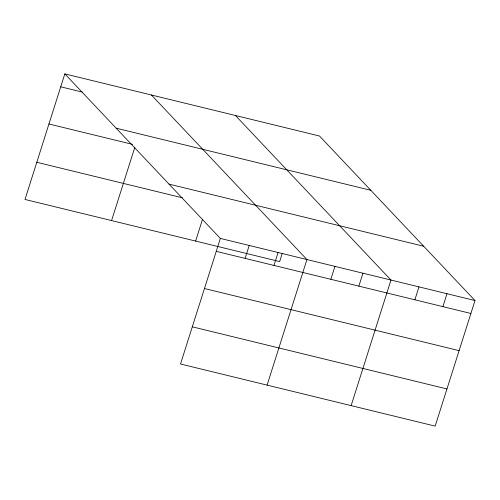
<?xml version="1.0" encoding="UTF-8"?>
<svg xmlns="http://www.w3.org/2000/svg" width="500" height="500" viewBox="0 0 500 500"><rect width="100%" height="100%" fill="white"/><g stroke="black" fill="none" stroke-linecap="round" stroke-linejoin="round"><path stroke-width="0.75" d="M64.837 73.881L220.35 238.425L180.519 364L435.163 426.119L475 300.544L319.481 136L64.837 73.881L25 199.456L279.65 261.575L282.244 253.4M111.581 220.581L134.819 147.319M195.613 241.081L202.456 219.519M245.113 258.394L249.213 245.463M273.969 265.431L278.069 252.5M267.094 385.119L306.931 259.544L151.412 95.006M330.844 279.306L334.944 266.375M358.856 286.137L362.956 273.206M351.131 405.619L390.969 280.044L235.45 115.506M414.875 299.806L418.975 286.875M442.887 306.637L446.987 293.706M60.731 86.812L82.194 92.05M116.156 128.181L370.806 190.3M48.944 123.987L132.562 144.381M169.031 184.125L423.681 246.244M36.794 162.288L182.425 197.812M220.35 238.425L475 300.544M216.25 251.35L470.9 313.469M204.456 288.525L459.106 350.644M192.306 326.825L446.956 388.944"/></g></svg>
